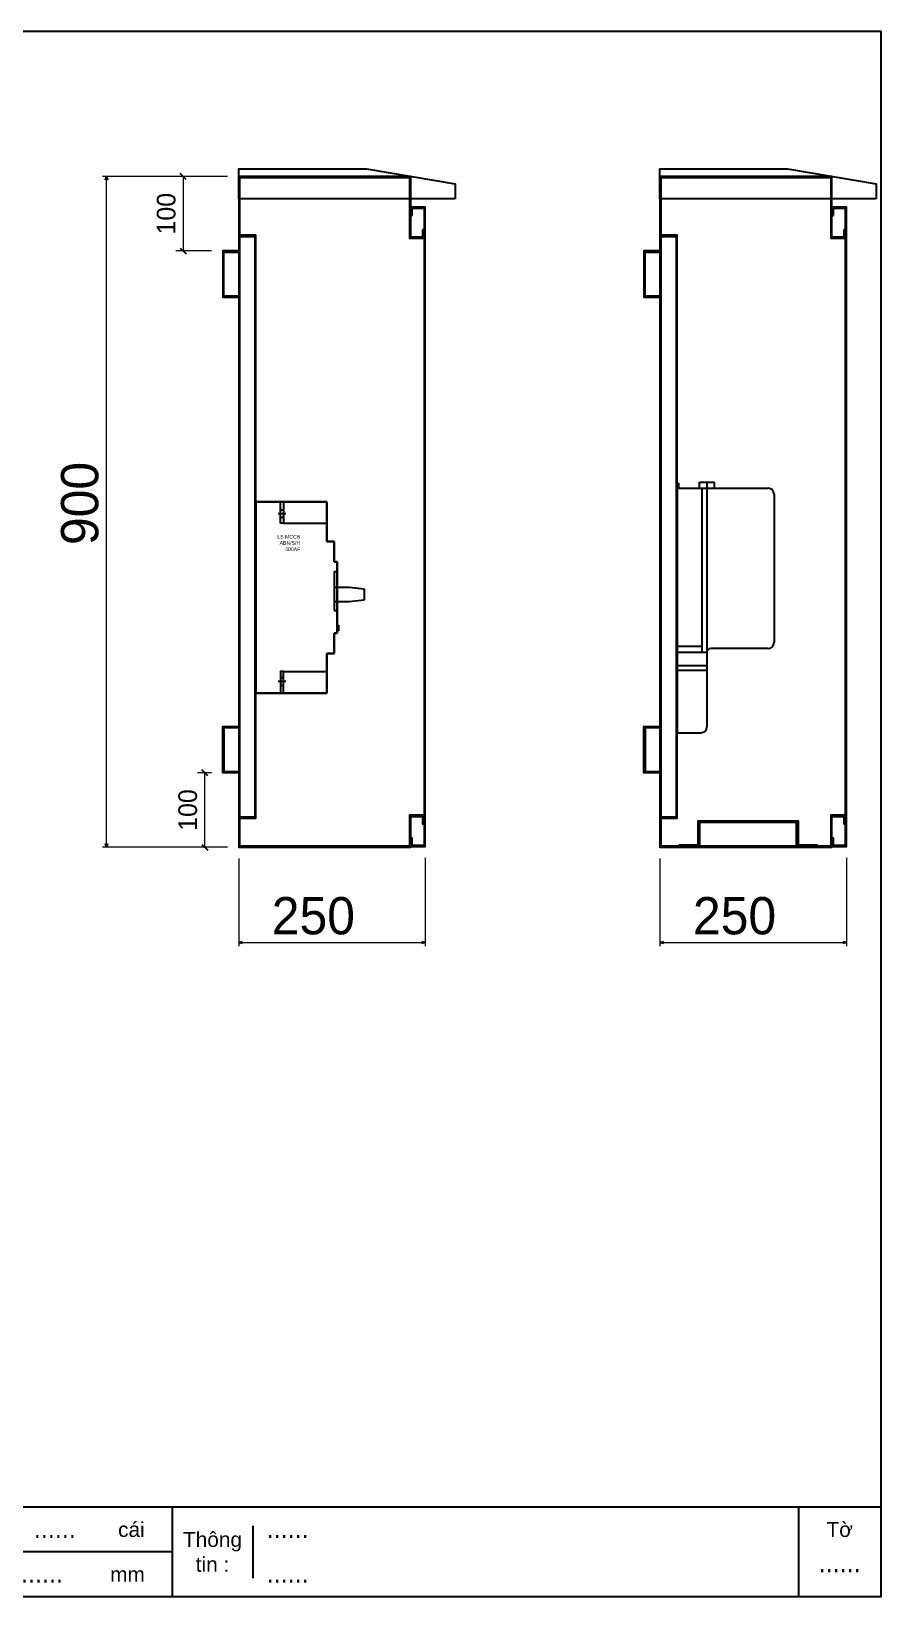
# Model space of a CAD drawing. Header units: millimetres. Extents: x 0 to 2970, y 0 to 2100.
# Drawn here: x 1831 to 2970, y 0 to 2100 of the extents above; entities that cross this region are included whole.
import ezdxf
from ezdxf.enums import TextEntityAlignment as Align

# ---------------------------------------------------------------- set-up
doc = ezdxf.new("R2010")
doc.units = ezdxf.units.MM
doc.layers.add('DIM', color=253, linetype='Continuous')
doc.layers.add('FIRE PROTECTION', color=1, linetype='Continuous')
doc.styles.add('Arial', font='arial.ttf')
doc.styles.add('Tahoma (Input Text)', font='tahoma.ttf')
doc.dimstyles.new('CNC', dxfattribs={"dimtxt": 50, "dimasz": 5, "dimexe": 5, "dimexo": 15, "dimgap": 10, "dimtad": 1, "dimdec": 0, "dimtxsty": 'Standard', "dimblk": 'OPEN30', "dimcen": 10, "dimclrd": 5, "dimclre": 5, "dimclrt": 3, "dimazin": 3, "dimtfac": 1, "dimtdec": 0, "dimtmove": 0, "dimatfit": 3, "dimldrblk": 'ARCHTICK', "dimlwd": 9, "dimlwe": 9})
doc.dimstyles.new('Dim-25', dxfattribs={"dimtxt": 25, "dimasz": 8, "dimexe": 10, "dimexo": 15, "dimgap": 10, "dimtad": 1, "dimdec": 0, "dimtxsty": 'Standard', "dimblk": 'OBLIQUE', "dimcen": 10, "dimclrd": 5, "dimclre": 5, "dimclrt": 3, "dimazin": 3, "dimtfac": 1, "dimtdec": 0, "dimtmove": 0, "dimatfit": 3, "dimldrblk": 'OBLIQUE', "dimlwd": 9, "dimlwe": 9})

# ---------------------------------------------------------------- blocks, each defined once
blk = doc.blocks.new('khungtenAsean2')
at = {"color": 7}
for p, q in [((2970, -1980), (0, -1980)), ((2020, -1980), (2020, -2100)), ((2860, -1980), (2860, -2100)), ((2128.3, -2005), (2128.3, -2075)), ((2020, -2040), (0, -2040))]:
    blk.add_line(p, q, dxfattribs=at)
blk.add_lwpolyline([(0, 0), (2970, 0), (2970, -2100), (0, -2100)], close=True, dxfattribs=at)
at = {"color": 2, "char_height": 20, "style": 'Arial'}
for s, insert, width, attachment_point in [('cái', (1947.6, -2010), 917.634, 4), ('Thông\\Ptin :', (2074.2, -2040), 108.311, 5), ('Tờ', (2915, -2010), 110, 5), ('mm', (1936.9, -2070), 917.634, 4)]:
    blk.add_mtext(s, dxfattribs=dict(at, insert=insert, width=width, attachment_point=attachment_point))
at = {"color": 1, "style": 'Tahoma (Input Text)', "flags": 8}
for tag, p in [('#03', (506.6, -2019.3)), ('#01', (137.1, -2021.3)), ('#05', (1106.6, -2021.3)), ('#07', (1834.7, -2021.3)), ('#09', (2146.7, -2021.3)), ('#02', (98.5, -2081.3)), ('#04', (486.1, -2081.3)), ('#06', (1065.3, -2081.3)), ('#08', (1817.4, -2081.3)), ('#10', (2146.7, -2081.3))]:
    blk.add_attdef(tag, p, '', height=25, dxfattribs=at)
blk.add_attdef('#11', text='', height=25, dxfattribs=at).set_placement((2915, -2067.3), align=Align.CENTER)
blk = doc.blocks.new('*D9')
at = {"color": 0, "linetype": 'ByBlock', "lineweight": -2}
for p, q in [((2109.4, 877.6), (2114.4, 879)), ((2114.4, 876.3), (2109.4, 877.6)), ((2109.4, 877.6), (2114.4, 877.6)), ((2354.4, 879), (2359.4, 877.6)), ((2359.4, 877.6), (2354.4, 876.3)), ((2359.4, 877.6), (2354.4, 877.6))]:
    blk.add_line(p, q, dxfattribs=at)
at = {"layer": 'Defpoints', "color": 0, "transparency": 16777216}
for p in [(2109.4, 1005.3), (2359.4, 1006.3), (2359.4, 877.6)]:
    blk.add_point(p, dxfattribs=at)
at = {"layer": 'DIM', "color": 5, "lineweight": 9, "transparency": 16777216}
for p, q in [((2109.4, 990.3), (2109.4, 872.6)), ((2359.4, 991.3), (2359.4, 872.6)), ((2114.4, 877.6), (2354.4, 877.6))]:
    blk.add_line(p, q, dxfattribs=at)
at = {"layer": 'DIM', "color": 3, "transparency": 16777216, "insert": (2209.4, 913.2), "char_height": 50, "attachment_point": 5}
blk.add_mtext('250', dxfattribs=at)
blk = doc.blocks.new('_ArchTick')
at = {"color": 0, "const_width": 0.15}
blk.add_lwpolyline([(-0.5, -0.5), (0.5, 0.5)], dxfattribs=at)
blk = doc.blocks.new('_Open30')
at = {"color": 0, "linetype": 'ByBlock', "lineweight": -2}
for p, q in [((-1, 0.27), (0, 0)), ((0, 0), (-1, -0.27)), ((0, 0), (-1, 0))]:
    blk.add_line(p, q, dxfattribs=at)
blk = doc.blocks.new('*D10')
at = {"color": 0, "linetype": 'ByBlock', "lineweight": -2}
for p, q in [((1930.6, 1900.3), (1931.9, 1905.3)), ((1931.9, 1905.3), (1933.3, 1900.3)), ((1931.9, 1905.3), (1931.9, 1900.3)), ((1931.9, 1005.3), (1930.6, 1010.3)), ((1933.3, 1010.3), (1931.9, 1005.3)), ((1931.9, 1005.3), (1931.9, 1010.3))]:
    blk.add_line(p, q, dxfattribs=at)
at = {"layer": 'Defpoints', "color": 0, "transparency": 16777216}
for p in [(1931.9, 1905.3), (2109.4, 1905.3), (2109.4, 1005.3)]:
    blk.add_point(p, dxfattribs=at)
at = {"layer": 'DIM', "color": 5, "lineweight": 9, "transparency": 16777216}
for p, q in [((2094.4, 1905.3), (1926.9, 1905.3)), ((1931.9, 1010.3), (1931.9, 1900.3)), ((2094.4, 1005.3), (1926.9, 1005.3))]:
    blk.add_line(p, q, dxfattribs=at)
at = {"layer": 'DIM', "color": 3, "transparency": 16777216, "insert": (1896.4, 1466.6), "char_height": 50, "attachment_point": 5, "rotation": 90}
blk.add_mtext('900', dxfattribs=at)
blk = doc.blocks.new('Congto3P-4')
at = {"color": 126}
for p, q in [((85644.6, 42053.3), (85646.6, 42053.3)), ((85644.6, 42046.3), (85644.6, 42053.3)), ((85644.6, 42046.3), (85644.6, 41718.3)), ((85644.6, 42046.3), (85766.6, 42046.3)), ((85644.6, 42046.3), (85694.6, 42046.3)), ((85646.6, 42053.3), (85646.6, 42046.3)), ((85674.6, 42046.3), (85674.6, 42054.3)), ((85674.6, 42054.3), (85694.6, 42054.3)), ((85677.6, 42046.3), (85677.6, 41826.5)), ((85684.6, 42054.3), (85684.6, 41826.5)), ((85694.6, 42046.3), (85694.6, 42054.3)), ((85774.6, 42038.3), (85774.6, 41839.3)), ((85644.6, 41834.3), (85677.6, 41834.3)), ((85644.6, 41826.5), (85684.6, 41826.5)), ((85684.6, 41826.3), (85684.6, 41726.3)), ((85766.6, 41831.3), (85689.6, 41831.3)), ((85644.6, 41808.3), (85684.6, 41808.3)), ((85644.6, 41802.3), (85684.6, 41802.3)), ((85644.6, 41718.3), (85676.6, 41718.3))]:
    blk.add_line(p, q, dxfattribs=at)
for centre, radius, start, end in [((85766.6, 42038.3), 8, 0, 90), ((85766.6, 41839.3), 8, 270, 0), ((85689.6, 41826.3), 5, 90, 180), ((85676.6, 41726.3), 8, 270, 0)]:
    blk.add_arc(centre, radius, start, end, dxfattribs=at)
blk = doc.blocks.new('HCC2 LS 400AF')
at = {"color": 7}
for p, q in [((0, 0), (0, -257)), ((95, 0), (0, 0)), ((0, 0), (0, -257)), ((0, 0), (95, 0)), ((95, 0), (95, -15.3)), ((95, -15.3), (95, 0)), ((30, -16), (40, -16)), ((33, -11), (37, -11)), ((33, -21), (37, -21)), ((95, -15.3), (95, -24.9)), ((95, -24.9), (95, -15.3)), ((37, -29), (95, -29)), ((95, -24.9), (95, -53.5)), ((95, -53.5), (95, -24.9)), ((105, -53.5), (95, -53.5)), ((95, -53.5), (105, -53.5)), ((105, -80.5), (105, -53.5)), ((105, -53.5), (105, -80.5)), ((109, -80.5), (105, -80.5)), ((105, -80.5), (109, -80.5)), ((109, -176.5), (109, -80.5)), ((109, -80.5), (109, -176.5)), ((105, -93.7), (105, -146.1)), ((105, -93.7), (105, -146.1)), ((105, -93.7), (109, -93.7)), ((105, -114.5), (125, -114.5)), ((105, -114.5), (113, -114.5)), ((113, -114.5), (125, -114.5)), ((125, -114.5), (145, -117)), ((125, -114.5), (145, -117)), ((145, -117), (145, -132)), ((145, -117), (145, -132)), ((125, -134.5), (105, -134.5)), ((113, -134.5), (105, -134.5)), ((105, -146.1), (109, -146.1)), ((125, -134.5), (113, -134.5)), ((145, -132), (125, -134.5)), ((145, -132), (125, -134.5)), ((109, -164.5), (109.5, -164.5)), ((109.5, -169.5), (109.5, -164.5)), ((109.5, -174.5), (109.5, -164.5)), ((109.5, -165.8), (110.5, -165.8)), ((110.5, -165.8), (110.5, -169.5)), ((110.5, -165.8), (110.5, -173.3)), ((105, -203.5), (105, -176.5)), ((105, -176.5), (109, -176.5)), ((105, -176.5), (105, -203.5)), ((109, -176.5), (105, -176.5)), ((109.5, -169.5), (109, -169.5)), ((109, -169.5), (109.5, -169.5)), ((109, -174.5), (109.5, -174.5)), ((109.5, -174.5), (109.5, -169.5)), ((109.5, -169.5), (110.5, -169.5)), ((110.5, -169.5), (109.5, -169.5)), ((110.5, -173.3), (109.5, -173.3)), ((110.5, -169.5), (110.5, -173.3)), ((95, -203.5), (95, -232.1)), ((95, -232.1), (95, -203.5)), ((95, -203.5), (105, -203.5)), ((105, -203.5), (95, -203.5)), ((37, -228), (95, -228)), ((30, -241), (40, -241)), ((33, -236), (37, -236)), ((33, -246), (37, -246)), ((95, -232.1), (95, -241.7)), ((95, -241.7), (95, -232.1)), ((95, -241.7), (95, -257)), ((95, -257), (95, -241.7)), ((95, -257), (0, -257)), ((0, -257), (95, -257))]:
    blk.add_line(p, q, dxfattribs=at)
for points in [[(33, 0), (37, 0), (37, -29), (33, -29)], [(33, -257), (37, -257), (37, -228), (33, -228)]]:
    blk.add_lwpolyline(points, close=True, dxfattribs=at)
at = {"insert": (59.4, -44.6), "char_height": 5, "attachment_point": 3}
blk.add_mtext_dynamic_manual_height_columns('{\\C1;LS MCCB\\PABN/S/H\\P400AF}', width=37.687, gutter_width=1, heights=[0], dxfattribs=at)
blk = doc.blocks.new('*D11')
at = {"color": 0, "linetype": 'ByBlock', "lineweight": -2}
for p, q in [((2674.1, 877.6), (2679.1, 879)), ((2679.1, 876.3), (2674.1, 877.6)), ((2674.1, 877.6), (2679.1, 877.6)), ((2919.1, 879), (2924.1, 877.6)), ((2924.1, 877.6), (2919.1, 876.3)), ((2924.1, 877.6), (2919.1, 877.6))]:
    blk.add_line(p, q, dxfattribs=at)
at = {"layer": 'Defpoints', "color": 0, "transparency": 16777216}
for p in [(2674.1, 1005.3), (2924.1, 1006.3), (2924.1, 877.6)]:
    blk.add_point(p, dxfattribs=at)
at = {"layer": 'DIM', "color": 5, "lineweight": 9, "transparency": 16777216}
for p, q in [((2674.1, 990.3), (2674.1, 872.6)), ((2924.1, 991.3), (2924.1, 872.6)), ((2679.1, 877.6), (2919.1, 877.6))]:
    blk.add_line(p, q, dxfattribs=at)
at = {"layer": 'DIM', "color": 3, "transparency": 16777216, "insert": (2774.1, 913.2), "char_height": 50, "attachment_point": 5}
blk.add_mtext('250', dxfattribs=at)
blk = doc.blocks.new('*D15')
at = {"color": 0, "linetype": 'ByBlock', "lineweight": -2}
for p, q in [((2067.9, 1101.3), (2059.9, 1109.3)), ((2059.9, 1009.3), (2067.9, 1001.3))]:
    blk.add_line(p, q, dxfattribs=at)
at = {"layer": 'Defpoints', "color": 0, "ltscale": 3, "transparency": 16777216}
for p in [(2063.9, 1105.3), (2087.9, 1105.3), (2109.4, 1005.3)]:
    blk.add_point(p, dxfattribs=at)
at = {"layer": 'DIM', "color": 5, "lineweight": 9, "ltscale": 3, "transparency": 16777216}
for p, q in [((2072.9, 1105.3), (2053.9, 1105.3)), ((2063.9, 1005.3), (2063.9, 1105.3)), ((2094.4, 1005.3), (2053.9, 1005.3))]:
    blk.add_line(p, q, dxfattribs=at)
at = {"layer": 'DIM', "color": 3, "ltscale": 3, "transparency": 16777216, "insert": (2041.1, 1055.3), "char_height": 25, "attachment_point": 5, "rotation": 90}
blk.add_mtext('100', dxfattribs=at)
blk = doc.blocks.new('_Oblique')
at = {"color": 0, "linetype": 'ByBlock', "lineweight": -2}
blk.add_line((-0.5, -0.5), (0.5, 0.5), dxfattribs=at)
blk = doc.blocks.new('*D16')
at = {"color": 0, "linetype": 'ByBlock', "lineweight": -2}
for p, q in [((2039, 1901.3), (2031, 1909.3)), ((2031, 1809.3), (2039, 1801.3))]:
    blk.add_line(p, q, dxfattribs=at)
at = {"layer": 'Defpoints', "color": 0, "ltscale": 3, "transparency": 16777216}
for p in [(2109.4, 1905.3), (2035, 1805.3), (2087.9, 1805.3)]:
    blk.add_point(p, dxfattribs=at)
at = {"layer": 'DIM', "color": 5, "lineweight": 9, "ltscale": 3, "transparency": 16777216}
for p, q in [((2094.4, 1905.3), (2025, 1905.3)), ((2035, 1905.3), (2035, 1805.3)), ((2072.9, 1805.3), (2025, 1805.3))]:
    blk.add_line(p, q, dxfattribs=at)
at = {"layer": 'DIM', "color": 3, "ltscale": 3, "transparency": 16777216, "insert": (2012.2, 1855.3), "char_height": 25, "attachment_point": 5, "rotation": 90}
blk.add_mtext('100', dxfattribs=at)

msp = doc.modelspace()

# ---------------------------------------------------------------- linework, layer by layer
at = {"color": 7}
for points in [[(2355.9, 1833.8), (2355.9, 1823.8), (2339.9, 1823.8), (2339.9, 1905.3), (2109.4, 1905.3), (2109.4, 1005.3), (2339.9, 1005.3), (2339.9, 1046.8), (2355.9, 1046.8), (2355.9, 1036.8), (2357.4, 1036.8), (2357.4, 1048.3), (2338.4, 1048.3), (2338.4, 1006.8), (2110.9, 1006.8), (2110.9, 1903.8), (2338.4, 1903.8), (2338.4, 1822.3), (2357.4, 1822.3), (2357.4, 1833.8)], [(2920.6, 1833.8), (2920.6, 1823.8), (2904.6, 1823.8), (2904.6, 1905.3), (2674.1, 1905.3), (2674.1, 1005.3), (2904.6, 1005.3), (2904.6, 1046.8), (2920.6, 1046.8), (2920.6, 1036.8), (2922.1, 1036.8), (2922.1, 1048.3), (2903.1, 1048.3), (2903.1, 1006.8), (2675.6, 1006.8), (2675.6, 1903.8), (2903.1, 1903.8), (2903.1, 1822.3), (2922.1, 1822.3), (2922.1, 1833.8)], [(2341.9, 1852.8), (2341.9, 1862.8), (2357.9, 1862.8), (2357.9, 1007.8), (2341.9, 1007.8), (2341.9, 1017.8), (2340.4, 1017.8), (2340.4, 1006.3), (2359.4, 1006.3), (2359.4, 1864.3), (2340.4, 1864.3), (2340.4, 1852.8)], [(2906.6, 1852.8), (2906.6, 1862.8), (2922.6, 1862.8), (2922.6, 1007.8), (2906.6, 1007.8), (2906.6, 1017.8), (2905.1, 1017.8), (2905.1, 1006.3), (2924.1, 1006.3), (2924.1, 1864.3), (2905.1, 1864.3), (2905.1, 1852.8)], [(2109.4, 1744.8), (2089.4, 1744.8), (2089.4, 1803.8), (2109.4, 1803.8), (2109.4, 1805.3), (2087.9, 1805.3), (2087.9, 1743.3), (2109.4, 1743.3)], [(2674.1, 1744.8), (2654.1, 1744.8), (2654.1, 1803.8), (2674.1, 1803.8), (2674.1, 1805.3), (2652.6, 1805.3), (2652.6, 1743.3), (2674.1, 1743.3)], [(2109.4, 1165.8), (2089.4, 1165.8), (2089.4, 1106.8), (2109.4, 1106.8), (2109.4, 1105.3), (2087.9, 1105.3), (2087.9, 1167.3), (2109.4, 1167.3)], [(2674.1, 1165.8), (2654.1, 1165.8), (2654.1, 1106.8), (2674.1, 1106.8), (2674.1, 1105.3), (2652.6, 1105.3), (2652.6, 1167.3), (2674.1, 1167.3)]]:
    msp.add_lwpolyline(points, close=True, dxfattribs=at)
at = {"color": 1}
for points in [[(2110.9, 1824.8), (2130.9, 1824.8), (2130.9, 1045.8), (2110.9, 1045.8), (2110.9, 1044.3), (2132.4, 1044.3), (2132.4, 1826.3), (2110.9, 1826.3)], [(2675.6, 1824.8), (2695.6, 1824.8), (2695.6, 1045.8), (2675.6, 1045.8), (2675.6, 1044.3), (2697.1, 1044.3), (2697.1, 1826.3), (2675.6, 1826.3)]]:
    msp.add_lwpolyline(points, close=True, dxfattribs=at)
at = {"color": 2}
msp.add_lwpolyline([(2884.3, 1006.8), (2857.3, 1006.8), (2857.3, 1038.8), (2727.3, 1038.8), (2727.3, 1006.8), (2700.3, 1006.8), (2700.3, 1008.8), (2725.3, 1008.8), (2725.3, 1040.8), (2859.3, 1040.8), (2859.3, 1008.8), (2884.3, 1008.8)], close=True, dxfattribs=at)
at = {"layer": 'FIRE PROTECTION', "linetype": 'Continuous'}
for points in [[(2399.4, 1875.3), (2109.4, 1875.3), (2109.4, 1915.3), (2280.6, 1915.3), (2399.4, 1895.3)], [(2964.1, 1875.3), (2674.1, 1875.3), (2674.1, 1915.3), (2845.3, 1915.3), (2964.1, 1895.3)]]:
    msp.add_lwpolyline(points, close=True, dxfattribs=at)

# ---------------------------------------------------------------- block references
at = {"color": 7}
ref = msp.add_blockref('khungtenAsean2', (0, 2100), dxfattribs=at)
ref.add_attrib('#11', '......', dxfattribs={"color": 1, "height": 25, "style": 'Tahoma (Input Text)'}).set_placement((2915, 32.7), align=Align.CENTER)
ref.add_attrib('#09', '......', (2146.7, 78.7), dxfattribs={"color": 1, "height": 25, "style": 'Tahoma (Input Text)'})
ref.add_attrib('#10', '......', (2146.7, 18.7), dxfattribs={"color": 1, "height": 25, "style": 'Tahoma (Input Text)'})
ref.add_attrib('#08', '......', (1817.4, 18.7), dxfattribs={"color": 1, "height": 25, "style": 'Tahoma (Input Text)'})
ref.add_attrib('#07', '......', (1834.7, 78.7), dxfattribs={"color": 1, "height": 25, "style": 'Tahoma (Input Text)'})
for name, p in [('Congto3P-4', (-82947.5, -40559.3)), ('HCC2 LS 400AF', (2132.4, 1469))]:
    msp.add_blockref(name, p, dxfattribs=at)

# ---------------------------------------------------------------- dimensions: what is measured, and where the dimension line sits
at = {"layer": 'DIM', "color": 2}
for base, p1, p2, angle, picture, middle in [((1931.9, 1905.3), (2109.4, 1005.3), (2109.4, 1905.3), 90, '*D10', (1931.9, 1466.6)), ((2359.4, 877.6), (2109.4, 1005.3), (2359.4, 1006.3), 180, '*D9', (2209.4, 877.6)), ((2924.1, 877.6), (2674.1, 1005.3), (2924.1, 1006.3), 180, '*D11', (2774.1, 877.6))]:
    dim = msp.add_linear_dim(base=base, p1=p1, p2=p2, angle=angle, dimstyle='CNC', dxfattribs=at)
    dim.commit()
    dim.dimension.update_dxf_attribs({"geometry": picture, "text_midpoint": middle, "dimtype": 160})
at = {"layer": 'DIM', "ltscale": 3}
for base, p1, p2, picture, middle in [((2035, 1805.3), (2109.4, 1905.3), (2087.9, 1805.3), '*D16', (2012.2, 1855.3)), ((2063.9, 1105.3), (2109.4, 1005.3), (2087.9, 1105.3), '*D15', (2041.1, 1055.3))]:
    dim = msp.add_linear_dim(base=base, p1=p1, p2=p2, angle=90, dimstyle='Dim-25', dxfattribs=at)
    dim.commit()
    dim.dimension.update_dxf_attribs({"geometry": picture, "text_midpoint": middle})

doc.saveas('drawing.dxf')
